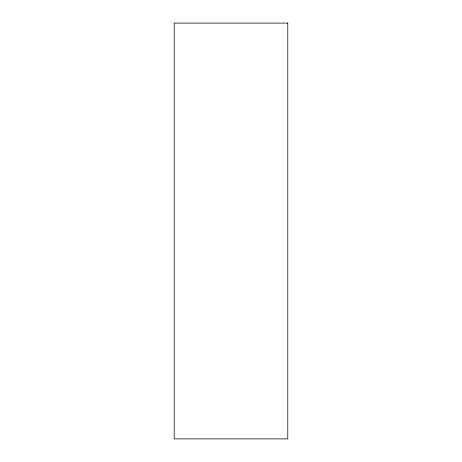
<?xml version="1.0" encoding="UTF-8"?>
<svg xmlns="http://www.w3.org/2000/svg" width="462" height="462" viewBox="0 0 462 462"><rect width="100%" height="100%" fill="white"/><g stroke="black" fill="none" stroke-linecap="round" stroke-linejoin="round"><path stroke-width="0.69" d="M287.786 23.1L174.214 23.1L174.214 438.9L287.786 438.9L287.786 23.1"/></g></svg>
